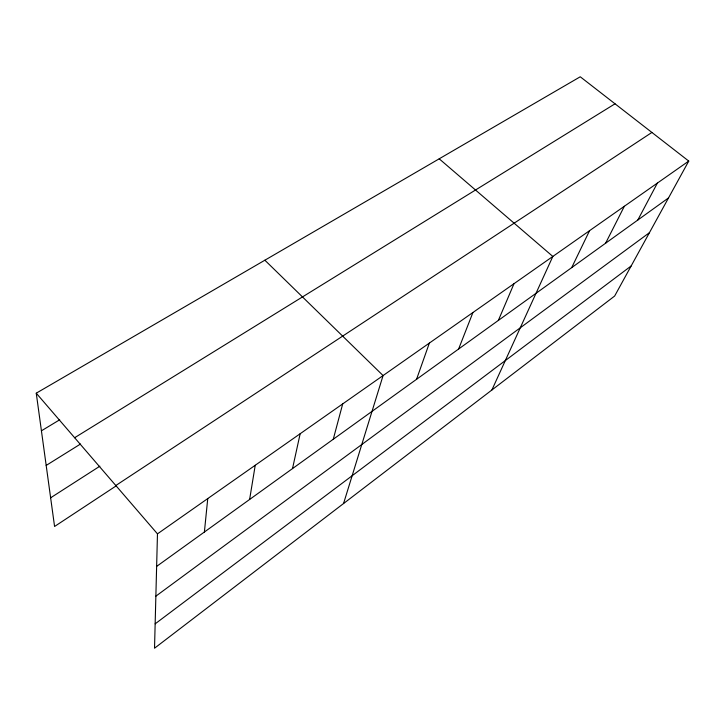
<?xml version="1.0" encoding="UTF-8"?>
<svg xmlns="http://www.w3.org/2000/svg" width="725" height="725" viewBox="0 0 725 725"><rect width="100%" height="100%" fill="white"/><g stroke="black" fill="none" stroke-linecap="round" stroke-linejoin="round"><path stroke-width="1.09" d="M36.25 393.177L157.47 533.863L154.525 648.222L614.646 296.036L688.75 161.077L580.245 76.778L36.25 393.177L54.574 526.468L116.544 485.632M204.387 532.032L207.749 498.582M249.618 499.48L255.236 465.26M292.519 468.595L300.159 433.74M333.264 439.259L342.708 403.888M343.55 503.549L383.081 375.559L264.861 260.212M416.558 379.302L429.363 343.079M458.608 349.033L472.927 312.511M498.365 320.414L514.016 283.674M491.885 390.005L552.831 256.442L439.205 158.811M571.699 267.625L589.561 230.677M605.602 243.219L624.352 206.253M637.828 220.019L657.376 183.09M155.15 623.844L631.167 265.957M155.866 596.168L649.428 232.689M156.627 566.406L668.513 197.934M157.47 533.863L688.75 161.077M115.819 485.514L651.902 132.448M50.632 497.803L99.851 466.202M46.182 465.432L80.484 444.044M74.63 437.728L615.027 103.802M41.425 430.813L59.695 419.784"/></g></svg>
